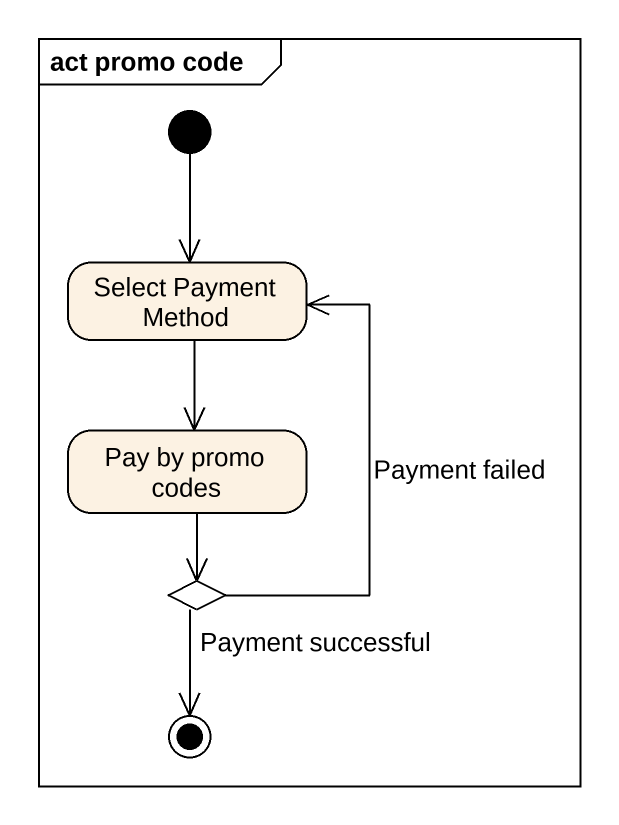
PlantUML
@startuml
mainframe act promo code
hide empty description
state "Select Payment Method" as Select_Payment_Method
state "Pay by promo codes" as Pay_by_promo_codes
state choice1 <<choice>>
[*] --> Select_Payment_Method
Select_Payment_Method --> Pay_by_promo_codes
Pay_by_promo_codes --> choice1
choice1 -up-> Select_Payment_Method : Payment failed
choice1 --> [*] : Payment successful
@enduml
